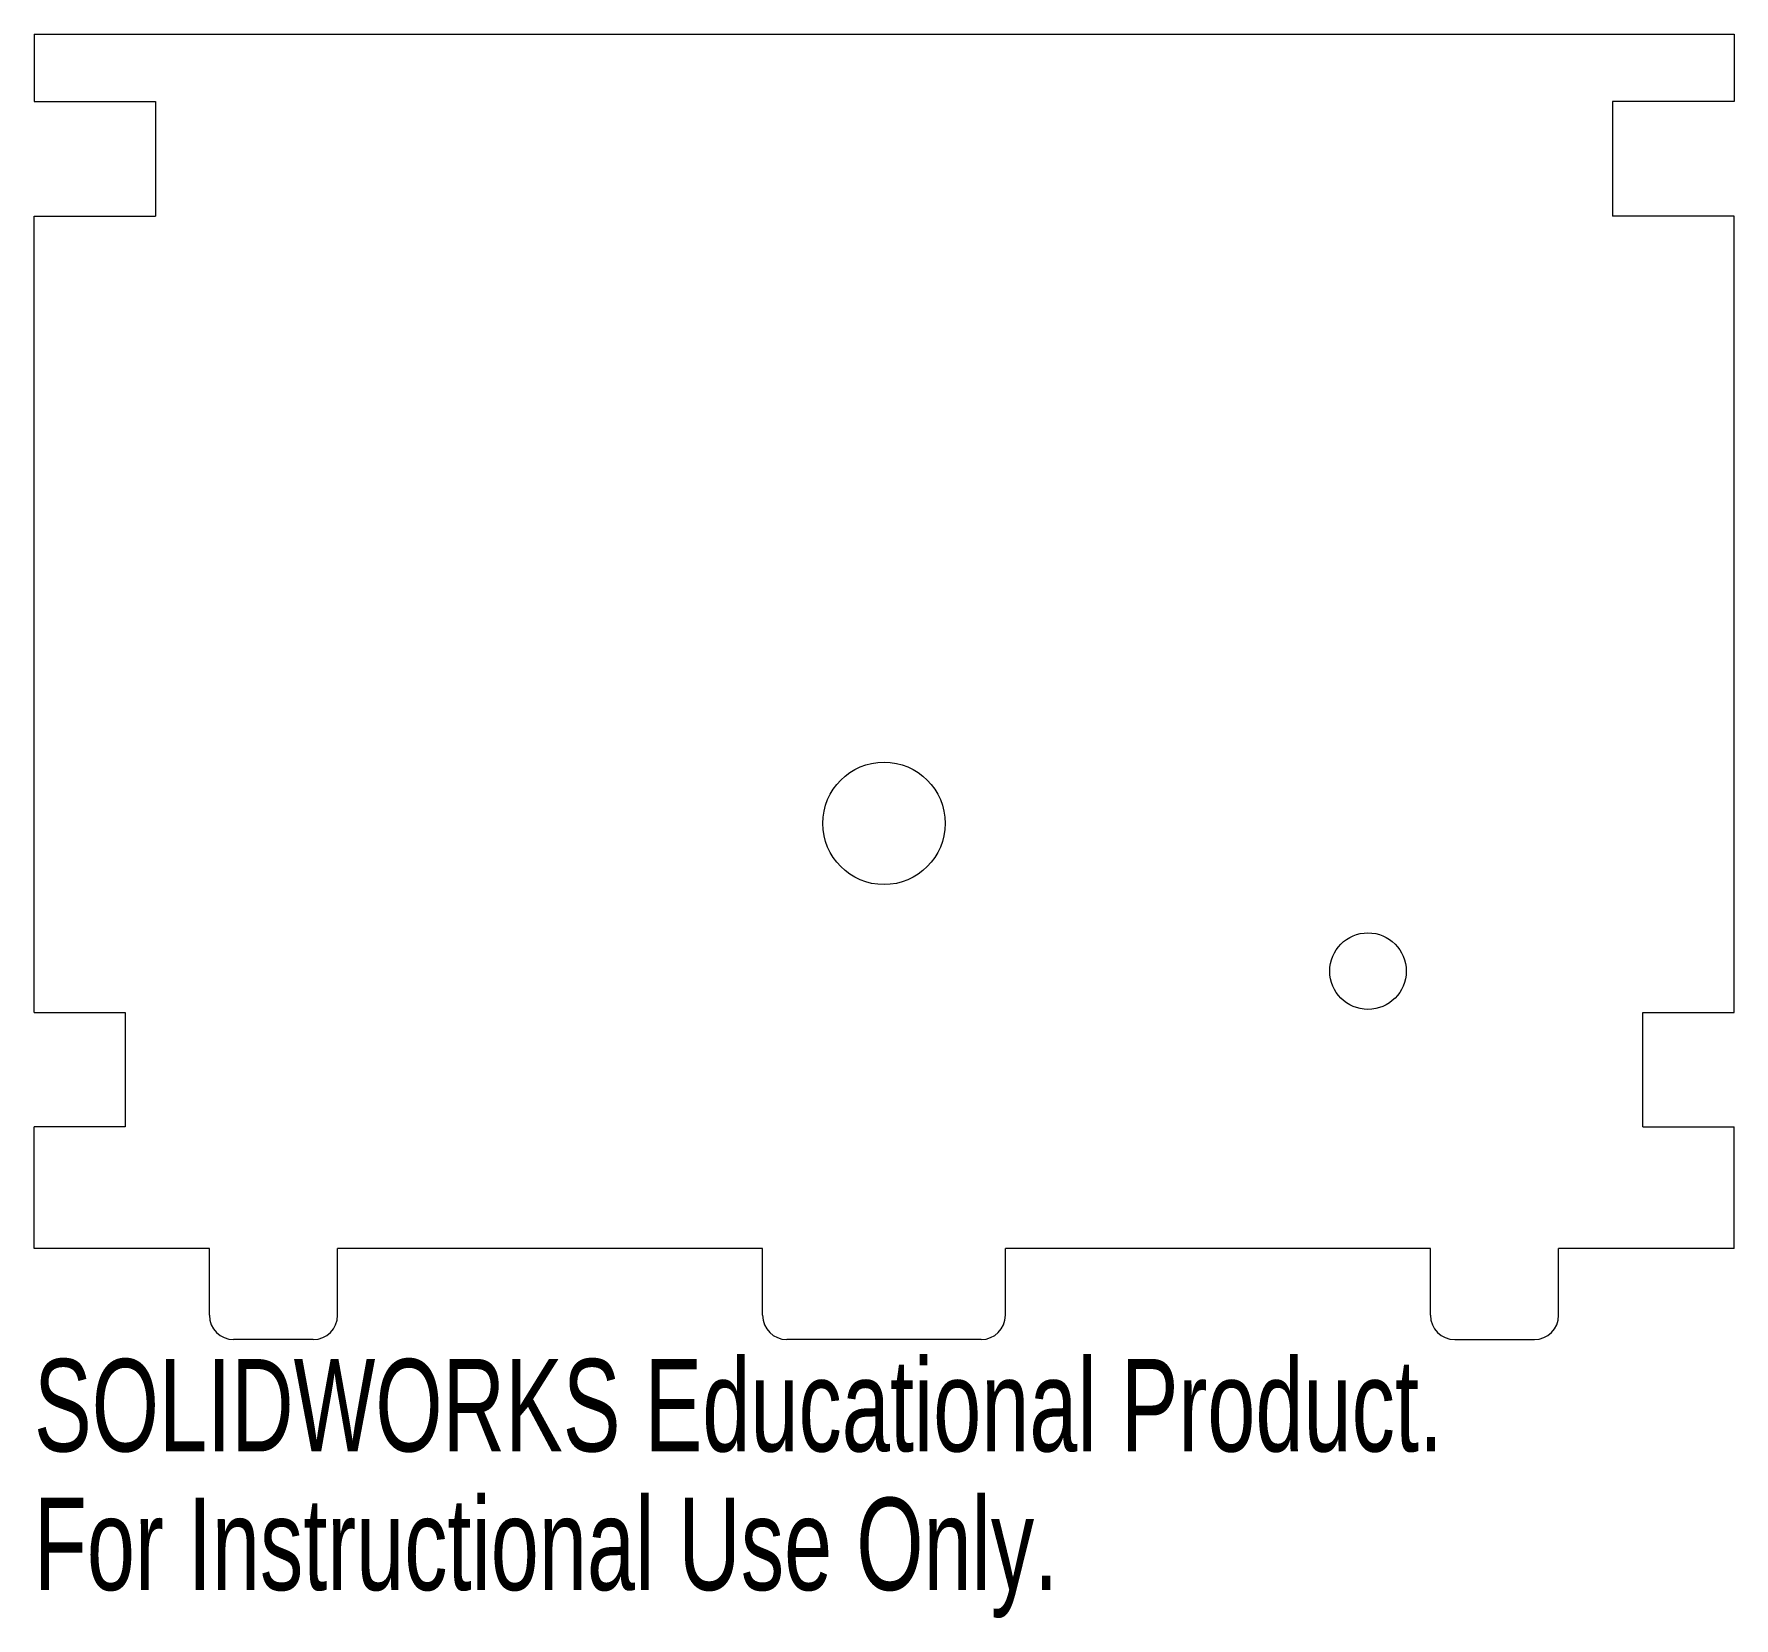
# Model space of a CAD drawing. Header units: inches. Extents: x -1.75 to 1.75, y -1.64 to 1.62.
import ezdxf

# ---------------------------------------------------------------- set-up
doc = ezdxf.new("R2010")
doc.units = ezdxf.units.IN
doc.header["$MEASUREMENT"] = 0
doc.styles.add('SLDTEXTSTYLE0', font='TXT', dxfattribs={"width": 0.7})

msp = doc.modelspace()

# ---------------------------------------------------------------- linework, layer by layer
at = {"color": 7, "linetype": 'Continuous', "lineweight": 15}
for p, q in [((-1.75, 1.625), (1.75, 1.625)), ((-1.75, 1.625), (-1.75, 1.486)), ((1.75, 1.625), (1.75, 1.486)), ((-1.75, 1.486), (-1.5, 1.486)), ((-1.5, 1.486), (-1.5, 1.25)), ((1.5, 1.486), (1.5, 1.25)), ((1.75, 1.486), (1.5, 1.486)), ((-1.75, 1.25), (-1.5, 1.25)), ((-1.75, -0.389), (-1.75, 1.25)), ((1.75, 1.25), (1.5, 1.25)), ((1.75, -0.389), (1.75, 1.25)), ((-1.75, -0.389), (-1.5625, -0.389)), ((-1.5625, -0.389), (-1.5625, -0.625)), ((1.5625, -0.625), (1.5625, -0.389)), ((1.5625, -0.389), (1.75, -0.389)), ((-1.5625, -0.625), (-1.75, -0.625)), ((-1.75, -0.875), (-1.75, -0.625)), ((1.5625, -0.625), (1.75, -0.625)), ((1.75, -0.875), (1.75, -0.625)), ((-1.389, -0.875), (-1.75, -0.875)), ((-1.389, -1.0125), (-1.389, -0.875)), ((-1.125, -1.0125), (-1.125, -0.875)), ((-0.25, -0.875), (-1.125, -0.875)), ((-0.25, -1.0125), (-0.25, -0.875)), ((0.25, -1.0125), (0.25, -0.875)), ((1.125, -0.875), (0.25, -0.875)), ((1.125, -1.0125), (1.125, -0.875)), ((1.389, -1.0125), (1.389, -0.875)), ((1.75, -0.875), (1.389, -0.875)), ((-1.175, -1.0625), (-1.339, -1.0625)), ((0.2, -1.0625), (-0.2, -1.0625)), ((1.175, -1.0625), (1.339, -1.0625))]:
    msp.add_line(p, q, dxfattribs=at)
for centre, radius in [((0, 0), 0.126), ((0.99642, -0.30413), 0.07874)]:
    msp.add_circle(centre, radius, dxfattribs=at)
for centre, start, end in [((-1.339, -1.0125), 180, 270), ((-1.175, -1.0125), 270, 0), ((-0.2, -1.0125), 180, 270), ((0.2, -1.0125), 270, 0), ((1.175, -1.0125), 180, 270), ((1.339, -1.0125), 270, 0)]:
    msp.add_arc(centre, 0.05, start, end, dxfattribs=at)

# ---------------------------------------------------------------- texts
at = {"color": 7, "linetype": 'Continuous', "char_height": 0.1903, "attachment_point": 1, "style": 'SLDTEXTSTYLE0'}
for s, insert in [('SOLIDWORKS Educational Product.', (-1.75, -1.10264)), ('For Instructional Use Only.', (-1.75, -1.38809))]:
    msp.add_mtext(s, dxfattribs=dict(at, insert=insert))

doc.saveas('drawing.dxf')
